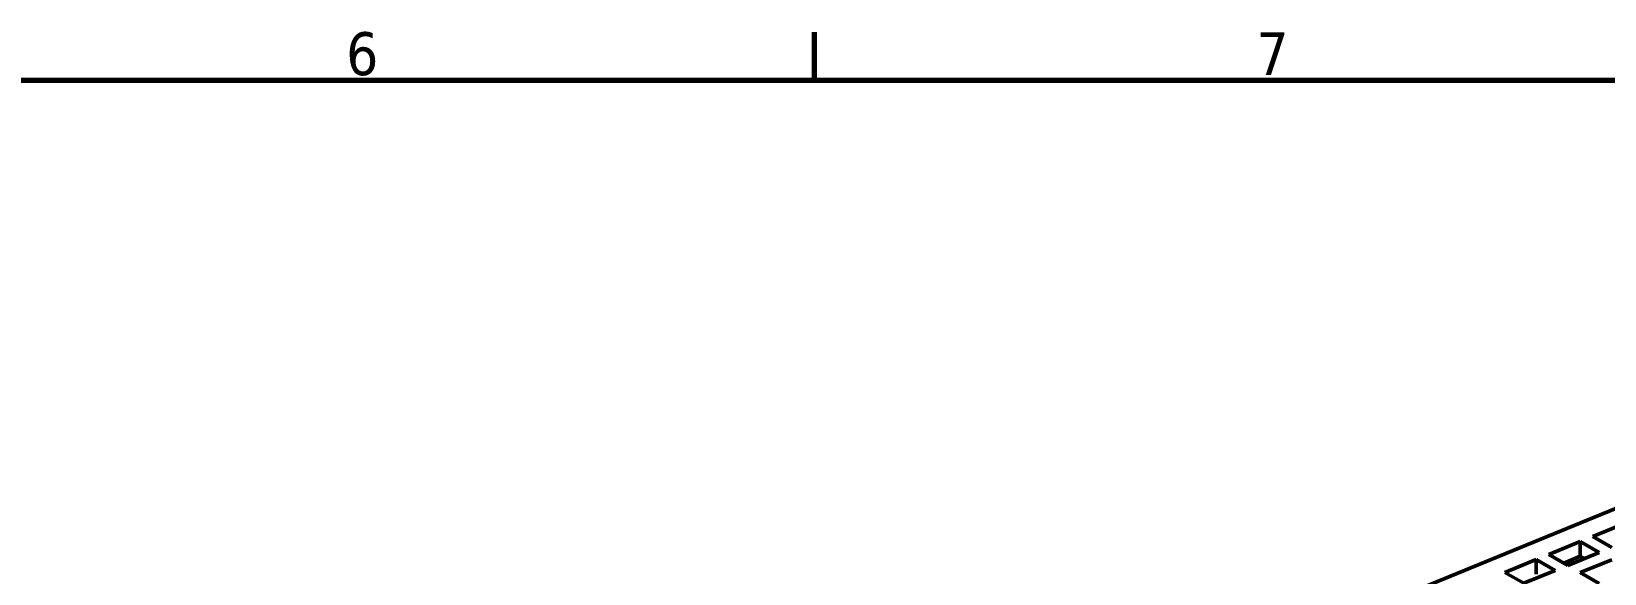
# Model space of a CAD drawing. Header units: millimetres. Extents: x 2121 to 4904, y 892 to 1933.
# Drawn here: x 2909.4 to 3174.5, y 1828.8 to 1920.1 of the extents above; entities that cross this region are included whole.
import ezdxf

# ---------------------------------------------------------------- set-up
doc = ezdxf.new("R2010")
doc.units = ezdxf.units.MM
doc.header["$LTSCALE"] = 1.8
doc.layers.add('경계(ISO)', color=7, linetype='Continuous', lineweight=70)
doc.layers.add('외형선(ISO)', color=7, linetype='Continuous', lineweight=50)
doc.styles.add('주 텍스트 (ISO)', font='')
doc.styles.get('주 텍스트 (ISO)').set_extended_font_data('Tahoma')

# ---------------------------------------------------------------- blocks, each defined once
blk = doc.blocks.new('경계 Default Border')
at = {"layer": '경계(ISO)'}
blk.add_line((445.5, 410), (445.5, 413.9), dxfattribs=at)
at = {"layer": '경계(ISO)', "flags": 128}
blk.add_lwpolyline([(10, 10), (10, 410), (584, 410), (584, 10), (10, 10)], dxfattribs=at)
at = {"layer": '경계(ISO)', "char_height": 3.5, "attachment_point": 7, "style": '주 텍스트 (ISO)'}
for s, insert in [('6', (407.29, 410.33)), ('7', (481.56, 410.4))]:
    blk.add_mtext(s, dxfattribs=dict(at, insert=insert))

msp = doc.modelspace()

# ---------------------------------------------------------------- linework, layer by layer
at = {"layer": '외형선(ISO)'}
for p, q in [((3108.52, 1812.02), (3177.48, 1840.18)), ((3172.55, 1835.03), (3177.86, 1837.2)), ((3175.73, 1833.2), (3172.55, 1835.03)), ((3165.13, 1832), (3170.43, 1834.17)), ((3168.31, 1830.17), (3165.13, 1832)), ((3173.61, 1832.34), (3168.31, 1830.17)), ((3170.43, 1834.17), (3173.61, 1832.34)), ((3170.43, 1834.17), (3170.43, 1831.69)), ((3157.7, 1828.97), (3163, 1831.14)), ((3166.19, 1829.3), (3160.88, 1827.14)), ((3163, 1831.14), (3166.19, 1829.3)), ((3163, 1831.14), (3163.01, 1828.66)), ((3170.43, 1831.69), (3167.64, 1830.55)), ((3171.1, 1831.31), (3170.43, 1831.69)), ((3170.43, 1828.95), (3175.73, 1831.11)), ((3160.88, 1827.14), (3157.7, 1828.97)), ((3173.61, 1827.12), (3170.43, 1828.95))]:
    msp.add_line(p, q, dxfattribs=at)

# ---------------------------------------------------------------- block references
at = {"xscale": 2.0655, "yscale": 2.0655, "zscale": 2.0655}
msp.add_blockref('경계 Default Border', (2121.18, 1065.06), dxfattribs=at)

doc.saveas('drawing.dxf')
